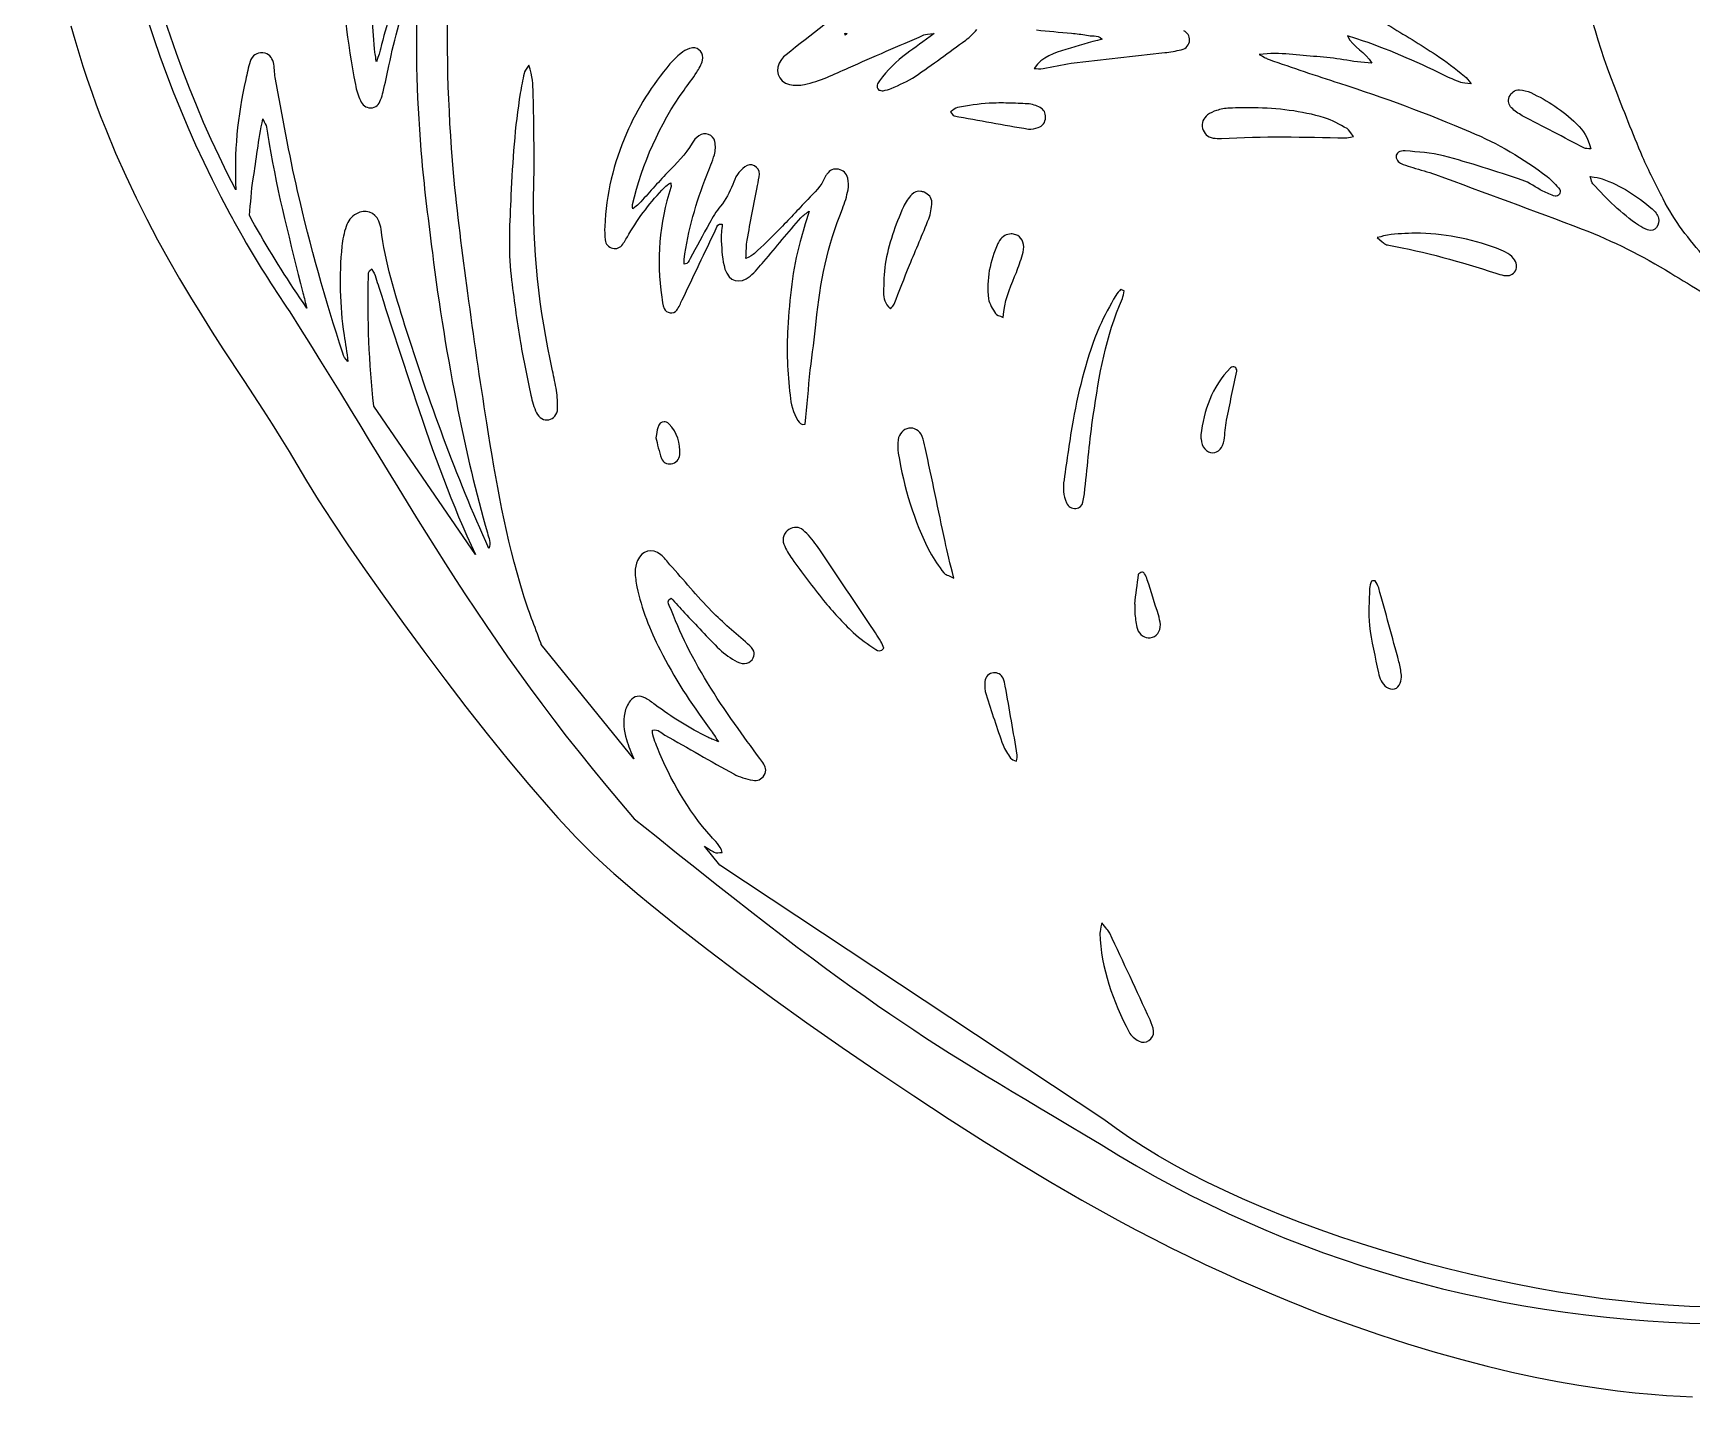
# Model space of a CAD drawing. Extents: x 405 to 699, y 164 to 435.
# Drawn here: x 405.7 to 548.9, y 163.6 to 281.3 of the extents above; entities that cross this region are included whole.
import ezdxf

# ---------------------------------------------------------------- set-up
doc = ezdxf.new("R2010")
doc.units = 0
doc.layers.add('Edge.Cuts', color=7, linetype='CONTINUOUS')
doc.layers.add('F.Silk', color=7, linetype='CONTINUOUS')

msp = doc.modelspace()

# ---------------------------------------------------------------- linework, layer by layer
at = {"layer": 'Edge.Cuts', "color": 7}
msp.add_lwpolyline([(408.99444, 281.919576), (409.332818, 280.731583), (409.682918, 279.564103), (410.04327, 278.417136), (410.416808, 277.289203), (410.799128, 276.181783), (411.19317, 275.093406), (411.596003, 274.024063), (412.006163, 272.975241), (412.854308, 270.928851), (413.728815, 268.955706), (414.62823, 267.052873), (415.545225, 265.215958), (416.47833, 263.442036), (417.420225, 261.732561), (418.367978, 260.081683), (419.317193, 258.487933), (420.26202, 256.949848), (421.198058, 255.463033), (422.120903, 254.027488), (423.90948, 251.295553), (425.591123, 248.736471), (426.38067, 247.514788), (427.129208, 246.328266), (427.833795, 245.175433), (428.48712, 244.053366), (429.316223, 242.645646), (430.34454, 240.999163), (431.550105, 239.146138), (432.90948, 237.118791), (434.402153, 234.950826), (436.006163, 232.674456), (437.698058, 230.320453), (439.458795, 227.925433), (441.263483, 225.518698), (443.091608, 223.132468), (444.922665, 220.801896), (446.73321, 218.559223), (448.501275, 216.435201), (450.204893, 214.463518), (451.026668, 213.545061), (451.823543, 212.676411), (452.594048, 211.863426), (453.333795, 211.107561), (454.098443, 210.361956), (454.937798, 209.576803), (455.850398, 208.753558), (456.830378, 207.896623), (457.876275, 207.007468), (458.98077, 206.089011), (461.35821, 204.172993), (463.930478, 202.173478), (466.666808, 200.108053), (469.536435, 197.998678), (472.508603, 195.868791), (475.551083, 193.735978), (478.63311, 191.623678), (481.723935, 189.553851), (484.792778, 187.544083), (487.807433, 185.619283), (490.73712, 183.798478), (493.551083, 182.103658), (496.218563, 180.555313), (497.788875, 179.673478), (499.34454, 178.822408), (500.884088, 178.002096), (502.407525, 177.209616), (503.91339, 176.447893), (505.40313, 175.715473), (506.876768, 175.009416), (508.331355, 174.331198), (509.769833, 173.680806), (511.189268, 173.056783), (512.591123, 172.457661), (513.973935, 171.884908), (515.337705, 171.335593), (516.682433, 170.811178), (518.00811, 170.311663), (519.31329, 169.834123), (521.865045, 168.946431), (524.33331, 168.145161), (526.716608, 167.427388), (529.013483, 166.785786), (531.221003, 166.217428), (533.337705, 165.717913), (535.359188, 165.284323), (537.283995, 164.910786), (539.11065, 164.592913), (540.837705, 164.326311), (542.459288, 164.108053), (543.97686, 163.932268), (545.38458, 163.796038), (546.683895, 163.693498), (547.868955, 163.621723), (548.939753, 163.576273)], dxfattribs=at)
at = {"layer": 'F.Silk', "color": 7}
for points in [[(475.782705, 281.270136)], [(462.631425, 280.002913)], [(534, 276.370858)], [(489.893557, 275.241471)], [(511.054687, 274.826998)], [(425.56641, 273.880603)], [(540.10254, 268.891348)], [(482.340817, 267.619836)], [(490.138185, 263.944468)], [(525.013185, 264.004603)], [(434.956058, 260.931111)], [(499.601077, 259.165986)], [(509.248575, 252.477516)], [(460.18359, 247.735776)], [(481.303732, 247.173298)], [(471.594727, 238.612753)], [(488.614747, 226.067818)], [(497.947267, 204.495028)]]:
    msp.add_lwpolyline(points, close=True, dxfattribs=at)
for points in [[(448.510305, 278.502898), (448.50879, 278.502898)], [(429.35889, 257.546128), (429.039548, 258.013416)], [(443.900392, 236.266078), (435.137692, 249.089316)], [(501.42051, 234.748378), (501.420412, 234.748483)], [(521.529892, 234.016041), (521.529787, 234.016063)], [(500.765625, 231.981388), (500.765625, 231.979888)], [(449.54562, 228.648853), (449.54412, 228.648853)], [(457.570042, 218.639578), (449.586645, 228.499446)], [(498.143287, 187.526271), (465.005587, 209.456443), (463.665255, 211.111716)]]:
    msp.add_lwpolyline(points, dxfattribs=at)
for points in [[(427.880497, 364.464778), (407.72172, 334.948603), (405.745552, 297.097716), (422.722785, 265.683036)], [(423.228157, 267.754326), (407.306347, 298.425996), (409.476465, 335.030781), (429.039187, 363.673761)], [(435.200385, 279.930103), (434.630512, 285.979836), (434.807317, 292.028863), (435.149085, 298.078056)], [(542.18844, 276.677001), (540.549097, 280.885086), (539.365597, 285.225186), (538.743127, 289.705326)], [(432.370267, 287.793388), (432.414292, 284.102061), (432.843195, 280.455921), (433.545075, 276.834891)], [(437.637885, 285.987238), (436.901655, 283.988376), (436.19223, 281.981488), (435.718935, 279.903741)], [(436.44693, 278.465263), (436.91163, 280.849956), (437.58627, 283.164388), (438.462555, 285.426201)], [(442.022145, 269.225031), (441.522562, 274.879821), (441.365085, 280.543056), (441.601732, 286.206966)], [(438.909307, 284.646906), (438.698955, 279.851233), (438.857182, 275.063338), (439.27845, 270.276786)], [(477.375, 284.333106), (474.989243, 282.927186), (472.908503, 281.096286), (470.720213, 279.415626)], [(522.61962, 281.998798), (524.031442, 281.139688), (525.442387, 280.298338), (526.819327, 279.395766)], [(475.82373, 281.100216), (475.810305, 281.157066), (475.79613, 281.213241), (475.782705, 281.270136)], [(475.782713, 281.270128), (475.845263, 281.260978), (475.908645, 281.251978), (475.971683, 281.242303)], [(475.971683, 281.242303), (475.921958, 281.195278), (475.87344, 281.147233), (475.82373, 281.100216)], [(476.08887, 278.278918), (478.253535, 279.244281), (480.430403, 280.179786), (482.60742, 281.117788)], [(483.496583, 281.256951), (482.52693, 280.544331), (481.82874, 280.027573), (481.127933, 279.516711)], [(481.854533, 277.545043), (483.336113, 278.550111), (484.775505, 279.617331), (486.216833, 280.679803)], [(482.60742, 281.117788), (482.7786, 281.191363), (482.9868, 281.180788), (483.496583, 281.256951)], [(486.216833, 280.679803), (486.564555, 280.936843), (486.869063, 281.258473), (487.163123, 281.577756)], [(492.30762, 281.552848), (493.31805, 281.443378), (494.331803, 281.365536), (495.342773, 281.265741)], [(497.979495, 280.766226), (496.89447, 280.457143), (495.868695, 280.198138), (494.865233, 279.869743)], [(495.342773, 281.265741), (495.775815, 281.223366), (496.214453, 281.188153), (496.63623, 281.089956)], [(496.63623, 281.089956), (497.056388, 280.991758), (497.542695, 281.166006), (497.979495, 280.766226)], [(504.815918, 279.843388), (505.250565, 279.948028), (505.52037, 280.283871), (505.52637, 280.651986)], [(505.52637, 280.651986), (505.53312, 281.028681), (505.34223, 281.320236), (505.028318, 281.479618)], [(519.963862, 280.788838), (519.75351, 280.859113), (519.53376, 280.921168), (519.147945, 281.034928)], [(519.147945, 281.034928), (519.656115, 279.991761), (520.700617, 279.684823), (521.270497, 278.676531)], [(527.459467, 277.649676), (525.021652, 278.851138), (522.541732, 279.929728), (519.963862, 280.788838)], [(425.56605, 279.569758), (425.040165, 279.605158), (424.645605, 279.367738), (424.461555, 278.824153)], [(426.469852, 278.746513), (426.347505, 279.175806), (426.091912, 279.534876), (425.56605, 279.569758)], [(435.35859, 278.799246), (435.270585, 279.395421), (435.218092, 279.658588), (435.200385, 279.930103)], [(435.718935, 279.903741), (435.65721, 279.632211), (435.551235, 279.368586), (435.35859, 278.799246)], [(461.630858, 279.526843), (461.29548, 279.251031), (460.972245, 278.949868), (460.694828, 278.617168)], [(462.38379, 279.947248), (462.116018, 279.850131), (461.84979, 279.707143), (461.630858, 279.526843)], [(462.63135, 280.002898), (462.550238, 279.996148), (462.4677, 279.977698), (462.38379, 279.947248)], [(463.500075, 278.930646), (463.661588, 279.542451), (463.199198, 280.049023), (462.631425, 280.002913)], [(470.720213, 279.415626), (470.568353, 279.299181), (470.425575, 279.160258), (470.30859, 279.008398)], [(481.127933, 279.516711), (480.21999, 278.855616), (479.443178, 278.065281), (478.778318, 277.162708)], [(494.865233, 279.869743), (493.869825, 279.542953), (492.837263, 279.265701), (492.106935, 278.230581)], [(495.312015, 278.674446), (498.001493, 279.000703), (500.696595, 279.282741), (503.387693, 279.592903)], [(503.387693, 279.592903), (503.867415, 279.648178), (504.346388, 279.730701), (504.815918, 279.843388)], [(516.50976, 279.246358), (514.949295, 279.325258), (513.396885, 279.666306), (511.538077, 279.438253)], [(511.538077, 279.438253), (511.993657, 279.201613), (512.187592, 279.070558), (512.397945, 279.000261)], [(521.270497, 278.676531), (519.54369, 278.781711), (518.043915, 279.176068), (516.50976, 279.246358)], [(526.819327, 279.395766), (527.66073, 278.834481), (528.459097, 278.194498), (529.265617, 277.572036)], [(424.461555, 278.824153), (424.303785, 278.315983), (424.20765, 277.790173), (424.093875, 277.272883)], [(426.628057, 277.448661), (426.549157, 277.878493), (426.575557, 278.325276), (426.469852, 278.746513)], [(435.945952, 276.203548), (436.112302, 276.957471), (436.298287, 277.702206), (436.44693, 278.465263)], [(448.105958, 277.805631), (447.977708, 277.240056), (447.874298, 276.668721), (447.779295, 276.096163)], [(448.50879, 278.502898), (448.28019, 278.116011), (448.144058, 277.972521), (448.105958, 277.805631)], [(448.888238, 276.104953), (448.866787, 276.820251), (448.863412, 277.550961), (448.510305, 278.502898)], [(460.694828, 278.617168), (459.166028, 276.786801), (457.881008, 274.799788), (456.936038, 272.603991)], [(461.907788, 276.356916), (462.27537, 276.868296), (462.663675, 277.365516), (463.004955, 277.893538)], [(463.004955, 277.893538), (463.211558, 278.213901), (463.404075, 278.565756), (463.500075, 278.930646)], [(470.30859, 279.008398), (469.666815, 278.174511), (470.0007, 277.082241), (471.01758, 276.831643)], [(472.29639, 276.847768), (473.63469, 277.117138), (474.851445, 277.726753), (476.08887, 278.278918)], [(492.106935, 278.230581), (492.36933, 278.223831), (492.63774, 278.175981), (492.892088, 278.218881)], [(492.892088, 278.218881), (493.7013, 278.355178), (494.499053, 278.576241), (495.312015, 278.674446)], [(512.397945, 279.000261), (514.414515, 278.307501), (516.422782, 277.607031), (518.456535, 276.958266)], [(424.093875, 277.272883), (423.351405, 274.124818), (423.085927, 270.952408), (423.228157, 267.754326)], [(428.56458, 267.628348), (427.81923, 270.881271), (427.259107, 274.169983), (426.628057, 277.448661)], [(433.545075, 276.834891), (433.641172, 276.361063), (433.799002, 275.895808), (433.98306, 275.457936)], [(457.454663, 266.492661), (458.339535, 270.050923), (459.761363, 273.368008), (461.907788, 276.356916)], [(471.01758, 276.831643), (471.42003, 276.732403), (471.88374, 276.764518), (472.29639, 276.847768)], [(478.778318, 277.162708), (478.608818, 276.932503), (478.440525, 276.682476), (478.705118, 276.359976)], [(478.705118, 276.359976), (478.817265, 276.343851), (478.960748, 276.290901), (479.093303, 276.310176)], [(479.093303, 276.310176), (479.330483, 276.345576), (479.576993, 276.390396), (479.790563, 276.491818)], [(479.790563, 276.491818), (480.488693, 276.823438), (481.219718, 277.114678), (481.854533, 277.545043)], [(518.456535, 276.958266), (522.278797, 275.739636), (526.03938, 274.327611), (529.738762, 272.758558)], [(528.924307, 277.028578), (528.433312, 277.212643), (527.932755, 277.421616), (527.459467, 277.649676)], [(529.826655, 276.905533), (529.379122, 276.958108), (529.13466, 276.949708), (528.924307, 277.028578)], [(529.265617, 277.572036), (529.431967, 277.440568), (529.546012, 277.238766), (529.826655, 276.905533)], [(533.11377, 275.765878), (533.272072, 276.142581), (533.578763, 276.405741), (534, 276.370858)], [(534, 276.370896), (534.333233, 276.344571), (534.674835, 276.282928), (534.97266, 276.142378)], [(544.61715, 270.609621), (543.75804, 272.609023), (542.977252, 274.642716), (542.18844, 276.677001)], [(433.98306, 275.457936), (434.141362, 275.080701), (434.438205, 274.826593), (434.876617, 274.826593)], [(434.876617, 274.826593), (435.332197, 274.835593), (435.578512, 275.124853), (435.727687, 275.510676)], [(435.727687, 275.510676), (435.81519, 275.729616), (435.884782, 275.966908), (435.945952, 276.203548)], [(447.779295, 276.096163), (447.292598, 273.179151), (447.111398, 270.232318), (446.9751, 267.283663)], [(448.973198, 270.734833), (448.957073, 272.524963), (448.941923, 274.315888), (448.888238, 276.104953)], [(485.51367, 274.860643), (485.30493, 274.825768), (485.123025, 274.631706), (484.895505, 274.490038)], [(488.230957, 275.223921), (487.32087, 275.181021), (486.414645, 275.012503), (485.51367, 274.860643)], [(489.893558, 275.241471), (489.338633, 275.252571), (488.783932, 275.249946), (488.230957, 275.223921)], [(491.55762, 275.177046), (491.003835, 275.205396), (490.448475, 275.230371), (489.893557, 275.241471)], [(492.645997, 274.850391), (492.308467, 275.015661), (491.926267, 275.158251), (491.55762, 275.177046)], [(493.101562, 274.005171), (493.117162, 274.371133), (492.962595, 274.695306), (492.645997, 274.850391)], [(508.98486, 274.802023), (508.602255, 274.788598), (508.214407, 274.702806), (507.845213, 274.595481)], [(511.054688, 274.826923), (510.366367, 274.837723), (509.67615, 274.826571), (508.98486, 274.802023)], [(517.16748, 273.968601), (515.16606, 274.571046), (513.11964, 274.794688), (511.054687, 274.826998)], [(533.315918, 274.835706), (533.087858, 275.072346), (532.965127, 275.406351), (533.11377, 275.765878)], [(534.237308, 274.151623), (533.904075, 274.335681), (533.57832, 274.563643), (533.315918, 274.835706)], [(534.97266, 276.142378), (536.410762, 275.449611), (537.75135, 274.617591), (538.89111, 273.477831)], [(424.732912, 268.708236), (425.004967, 270.347578), (425.16288, 272.013201), (425.56641, 273.880603)], [(425.56641, 273.880603), (425.741332, 273.494781), (425.84739, 273.345621), (425.882812, 273.170151)], [(484.895505, 274.490038), (485.03664, 274.329058), (485.113912, 274.151053), (485.220705, 274.131148)], [(485.220705, 274.131148), (487.35264, 273.738891), (489.487147, 273.355138), (491.625, 272.998828)], [(492.470212, 273.123336), (492.869452, 273.259641), (493.083862, 273.580176), (493.101562, 274.005171)], [(507.07617, 274.211691), (506.710755, 273.926758), (506.528872, 273.524931), (506.652832, 273.055933)], [(507.845213, 274.595481), (507.573157, 274.516603), (507.29886, 274.385023), (507.07617, 274.211691)], [(519.115725, 273.036958), (518.483062, 273.380391), (517.849507, 273.763618), (517.16748, 273.968601)], [(539.611815, 271.355233), (537.814178, 272.284641), (536.016705, 273.204508), (534.237308, 274.151623)], [(538.89111, 273.477831), (539.619285, 272.750188), (539.830823, 272.389296), (540.164062, 271.284958)], [(425.882812, 273.170151), (425.979412, 272.696863), (426.031522, 272.215011), (426.10986, 271.733143)], [(456.936038, 272.603991), (455.835458, 270.044901), (455.173823, 267.381666), (455.065433, 264.591291)], [(463.180718, 272.415021), (462.95373, 272.243841), (462.72678, 272.027968), (462.59478, 271.782208)], [(464.569388, 271.921371), (464.444355, 272.530423), (463.67601, 272.788506), (463.180718, 272.415021)], [(491.625, 272.998828), (491.893837, 272.953753), (492.202987, 273.032653), (492.470212, 273.123336)], [(506.652832, 273.055933), (506.773035, 272.601966), (507.069833, 272.294473), (507.552247, 272.220973)], [(507.552247, 272.220973), (507.788887, 272.185198), (508.032697, 272.166448), (508.271482, 272.181448)], [(508.271482, 272.181448), (511.846905, 272.404633), (515.423497, 272.315361), (519, 272.226898)], [(519, 272.226898), (519.13791, 272.223898), (519.27789, 272.279998), (519.662107, 272.357271)], [(519.662107, 272.357271), (519.399172, 272.694261), (519.29709, 272.938761), (519.115725, 273.036958)], [(529.738762, 272.758558), (532.11486, 271.758861), (534.333097, 270.470676), (536.37597, 268.901631)], [(426.10986, 271.733143), (426.838043, 267.384463), (427.951035, 263.122573), (429.020505, 258.852771)], [(448.943873, 268.123018), (448.969898, 268.993386), (448.981148, 269.863926), (448.973198, 270.734833)], [(462.59478, 271.782208), (462.056558, 270.781971), (461.229555, 270.034198), (460.464893, 269.226058)], [(463.869188, 269.018053), (464.095635, 269.604568), (464.357475, 270.182976), (464.525438, 270.786118)], [(464.525438, 270.786118), (464.624633, 271.144041), (464.643983, 271.558618), (464.569388, 271.921371)], [(524.137192, 271.110613), (523.65531, 271.154113), (523.347637, 270.916521), (523.347645, 270.653578)], [(523.347645, 270.653578), (523.347645, 270.241468), (523.655212, 270.076071), (523.970197, 269.944596)], [(527.44188, 270.688738), (526.371877, 270.977968), (525.242062, 271.014021), (524.137192, 271.110613)], [(534.237292, 268.594011), (531.984067, 269.338821), (529.721392, 270.074856), (527.44188, 270.688738)], [(540.164062, 271.284958), (539.874293, 271.319833), (539.716455, 271.294483), (539.611815, 271.355233)], [(546.396937, 266.963623), (545.809882, 268.182268), (545.143567, 269.365221), (544.61715, 270.609621)], [(439.27845, 270.276786), (439.50597, 267.628626), (439.85634, 264.989886), (440.18958, 262.341726)], [(443.249685, 258.843681), (442.793565, 262.298361), (442.329082, 265.753168), (442.022145, 269.225031)], [(460.464893, 269.226058), (459.63315, 268.347628), (458.835615, 267.436168), (458.015678, 266.545393)], [(467.165048, 269.741683), (466.608045, 269.376793), (466.322078, 268.811196), (466.107428, 268.218246)], [(467.982428, 269.819323), (467.697488, 269.979268), (467.42262, 269.910711), (467.165048, 269.741683)], [(468.408698, 269.111803), (468.429098, 269.423571), (468.25449, 269.666383), (467.982428, 269.819323)], [(468.244635, 268.115706), (468.307935, 268.446261), (468.3867, 268.777491), (468.408698, 269.111803)], [(474.23292, 269.105938), (474.173895, 269.029738), (474.115613, 268.949316), (474.07911, 268.861311)], [(475.240733, 269.524888), (474.819488, 269.625238), (474.487808, 269.437558), (474.23292, 269.105938)], [(476.033213, 268.761703), (475.954328, 269.179716), (475.64157, 269.428888), (475.240733, 269.524888)], [(523.970197, 269.944596), (524.24226, 269.839416), (524.52339, 269.760133), (524.794905, 269.672136)], [(524.794905, 269.672136), (525.44367, 269.479498), (526.101502, 269.312593), (526.741687, 269.075946)], [(526.741687, 269.075946), (530.958352, 267.514956), (535.183455, 265.972393), (539.392072, 264.367933)], [(424.404787, 265.535391), (424.521217, 266.604531), (424.56564, 267.663958), (424.732912, 268.708236)], [(450.556665, 252.134248), (449.421203, 257.403748), (448.786643, 262.722583), (448.943873, 268.123018)], [(457.15578, 263.924788), (457.99665, 265.409046), (459.061148, 266.724576), (460.220228, 267.966291)], [(460.775423, 267.963366), (459.761768, 264.870351), (459.53595, 261.711823), (459.982943, 258.497541)], [(460.220228, 267.966291), (460.356518, 268.112241), (460.5465, 268.207513), (460.762223, 268.364728)], [(460.762223, 268.364728), (460.772198, 268.150093), (460.803323, 268.047066), (460.775423, 267.963366)], [(461.925338, 261.745101), (462.23496, 264.260188), (462.960705, 266.662881), (463.869188, 269.018053)], [(466.107428, 268.218246), (465.85737, 267.527623), (465.51612, 266.908866), (465.049815, 266.337388)], [(467.35401, 263.409163), (467.632515, 264.981426), (467.946818, 266.547201), (468.244635, 268.115706)], [(474.07911, 268.861311), (473.756603, 268.076796), (473.145623, 267.515631), (472.580573, 266.918931)], [(475.56888, 266.098618), (475.7862, 266.633616), (475.947953, 267.199108), (476.065463, 267.764143)], [(476.065463, 267.764143), (476.131463, 268.082353), (476.094413, 268.436511), (476.033213, 268.761703)], [(482.340817, 267.619836), (482.04984, 267.661236), (481.771605, 267.573561), (481.561523, 267.347376)], [(536.01561, 267.638931), (535.419442, 267.945876), (534.86835, 268.383118), (534.237292, 268.594011)], [(536.37597, 268.901631), (536.796667, 268.585566), (537.13884, 268.163713), (537.489247, 267.769303)], [(537.489247, 267.769303), (537.550972, 267.699028), (537.515122, 267.471321), (537.445297, 267.375261)], [(540.10254, 268.891348), (540.584947, 268.812448), (540.873578, 268.804798), (541.127933, 268.708236)], [(540.320798, 268.277578), (540.2328, 268.374178), (540.225413, 268.531813), (540.10254, 268.891348)], [(544.274415, 264.691641), (542.801422, 265.717641), (541.513147, 266.945173), (540.320798, 268.277578)], [(541.127933, 268.708236), (542.732393, 268.120656), (544.151498, 267.226003), (545.440433, 266.112538)], [(432.456675, 253.644951), (430.983682, 258.256573), (429.643162, 262.902966), (428.56458, 267.628348)], [(446.9751, 267.283663), (446.86812, 264.964431), (446.719733, 262.638186), (446.985375, 260.322726)], [(457.491263, 266.098618), (457.470263, 266.307358), (457.433138, 266.406861), (457.454663, 266.492661)], [(458.015678, 266.545393), (457.87563, 266.393533), (457.699463, 266.274628), (457.491263, 266.098618)], [(465.049815, 266.337388), (464.68491, 265.890388), (464.387528, 265.382811), (464.102055, 264.878406)], [(472.580573, 266.918931), (471.748838, 266.039961), (470.924468, 265.152553), (470.077155, 264.288073)], [(480.839355, 266.289756), (480.139072, 264.697101), (479.549692, 263.058561), (479.269043, 261.337123)], [(481.561523, 267.347376), (481.273365, 267.037213), (481.008915, 266.675578), (480.839355, 266.289756)], [(482.63379, 267.536338), (482.535855, 267.578188), (482.437815, 267.606013), (482.340817, 267.619836)], [(483.285645, 266.660368), (483.304995, 267.075696), (483.015847, 267.373213), (482.63379, 267.536338)], [(483.023438, 265.261438), (483.193005, 265.697698), (483.264743, 266.189218), (483.285645, 266.660368)], [(537.077625, 267.190693), (536.71809, 267.313573), (536.35797, 267.463461), (536.01561, 267.638931)], [(537.445297, 267.375261), (537.366397, 267.270088), (537.17367, 267.164391), (537.077625, 267.190693)], [(550.000447, 261.877686), (548.650342, 263.464978), (547.326345, 265.069933), (546.396937, 266.963623)], [(422.722785, 265.683036), (423.022747, 265.126573), (423.32229, 264.578188), (423.632452, 264.029226)], [(424.853025, 264.722398), (424.700625, 264.992316), (424.553693, 265.264603), (424.404787, 265.535391)], [(433.640265, 265.691826), (433.193265, 265.446058), (432.896422, 265.052046), (432.746707, 264.587331)], [(435.57825, 265.051686), (435.245025, 265.841038), (434.377027, 266.112523), (433.640265, 265.691826)], [(435.762825, 264.358821), (435.72795, 264.595461), (435.665715, 264.832746), (435.57825, 265.051686)], [(464.102055, 264.878406), (463.531095, 263.867436), (462.99426, 262.837468), (462.42921, 261.822741)], [(464.68509, 264.409656), (464.774168, 264.594246), (464.830748, 264.875586), (465.197783, 264.787581)], [(465.197783, 264.787581), (465.165608, 264.304093), (465.079388, 263.819758), (465.114285, 263.343246)], [(468.789578, 261.567853), (469.857968, 262.820293), (470.909228, 264.087381), (471.977078, 265.339828)], [(472.700715, 265.918438), (472.383585, 264.855951), (472.136595, 264.081673), (471.92142, 263.299303)], [(471.977078, 265.339828), (472.11177, 265.498131), (472.305233, 265.606131), (472.700715, 265.918438)], [(473.31009, 256.377913), (473.620778, 259.723663), (474.299258, 262.976631), (475.56888, 266.098618)], [(481.36377, 261.252163), (481.9095, 262.592068), (482.499705, 263.913478), (483.023438, 265.261438)], [(545.440433, 266.112538), (545.6862, 265.902186), (545.91492, 265.605021), (546.002933, 265.298083)], [(546.002933, 265.298083), (546.064133, 265.070031), (545.976308, 264.718881), (545.827148, 264.508528)], [(423.632452, 264.029226), (424.96002, 261.696598), (426.388732, 259.406098), (427.880497, 257.222098)], [(429.039548, 258.013416), (427.56978, 260.165758), (426.1602, 262.423566), (424.853025, 264.722398)], [(432.746707, 264.587331), (432.571777, 264.035166), (432.432157, 263.465316), (432.379035, 262.895436)], [(437.822392, 256.056081), (436.963282, 258.774006), (436.130932, 261.509961), (435.762825, 264.358821)], [(455.065433, 264.591291), (455.050958, 264.206556), (455.049833, 263.813983), (455.103533, 263.434063)], [(455.103533, 263.434063), (455.152883, 263.080978), (455.37627, 262.805796), (455.736345, 262.711896)], [(456.619643, 263.063458), (456.812828, 263.340883), (456.988898, 263.630728), (457.15578, 263.924788)], [(461.75247, 258.251451), (462.730703, 260.303976), (463.701488, 262.359276), (464.68509, 264.409656)], [(467.25147, 261.811018), (467.290695, 262.476418), (467.272995, 262.951971), (467.35401, 263.409163)], [(470.077155, 264.288073), (469.399958, 263.597451), (468.698715, 262.929838), (467.99415, 262.266583)], [(489.137692, 263.380491), (489.083543, 263.301613), (489.038235, 263.214568), (488.998537, 263.127073)], [(490.138185, 263.944453), (489.753682, 263.940703), (489.38319, 263.740686), (489.137692, 263.380491)], [(490.523438, 263.881468), (490.39599, 263.925493), (490.266353, 263.945593), (490.138185, 263.944468)], [(491.197268, 262.590936), (491.286338, 263.217696), (491.016578, 263.711908), (490.523438, 263.881468)], [(522.612307, 263.847868), (522.388005, 263.818318), (522.169553, 263.738436), (521.729002, 263.625208)], [(521.729002, 263.625208), (522.402443, 263.035986), (522.40161, 263.032086), (522.713377, 262.976286)], [(525.013185, 264.004603), (524.219025, 264.004851), (523.419232, 263.953453), (522.612307, 263.847868)], [(532.003418, 262.705288), (529.722292, 263.541996), (527.39565, 264.003853), (525.013185, 264.004603)], [(539.392072, 264.367933), (542.066002, 263.350528), (544.60827, 262.053696), (547.054672, 260.554948)], [(545.04639, 264.306381), (544.783447, 264.411553), (544.511062, 264.525291), (544.274415, 264.691641)], [(545.827148, 264.508528), (545.669377, 264.280476), (545.353327, 264.184033), (545.04639, 264.306381)], [(432.379035, 262.895436), (432.151507, 260.326686), (432.17619, 257.766306), (432.57972, 255.215263)], [(440.18958, 262.341726), (440.759452, 257.783241), (441.49692, 253.242493), (442.400032, 248.727471)], [(455.736345, 262.711896), (456.101235, 262.617456), (456.408218, 262.759221), (456.619643, 263.063458)], [(465.114285, 263.343246), (465.173835, 262.528678), (465.20283, 261.686571), (465.439485, 260.915998)], [(467.99415, 262.266583), (467.834775, 262.117408), (467.615835, 262.030491), (467.25147, 261.811018)], [(471.92142, 263.299303), (471.250118, 260.857731), (471.02073, 258.356623), (470.866733, 255.838851)], [(488.998537, 263.127073), (488.300948, 261.606321), (487.971968, 260.010778), (488.185545, 258.347286)], [(490.98486, 261.753051), (491.077163, 262.025638), (491.156468, 262.306528), (491.197268, 262.590936)], [(522.713377, 262.976286), (525.854692, 262.414453), (528.913912, 261.538993), (531.94629, 260.560753)], [(533.478518, 261.833706), (533.091083, 262.300558), (532.55022, 262.505136), (532.003418, 262.705288)], [(434.67627, 260.255818), (434.68527, 260.466171), (434.587913, 260.738473), (434.956058, 260.931111)], [(434.956057, 260.931111), (435.271582, 260.440116), (435.394687, 259.879146), (435.561037, 259.344688)], [(461.923838, 261.330553), (461.923838, 261.471681), (461.908688, 261.610423), (461.925338, 261.745101)], [(462.42921, 261.822741), (462.321885, 261.630636), (462.300533, 261.330553), (461.923838, 261.330553)], [(465.439485, 260.915998), (465.775395, 259.820241), (466.722488, 259.577563), (467.603055, 260.299303)], [(467.603055, 260.299303), (468.04737, 260.663121), (468.413963, 261.127296), (468.789578, 261.567853)], [(479.269043, 261.337123), (479.13864, 260.533813), (479.135955, 259.705693), (479.126955, 258.887901)], [(480.038085, 257.891811), (480.485078, 259.009558), (480.910328, 260.137093), (481.36377, 261.252163)], [(490.435545, 260.261841), (490.639455, 260.750158), (490.815293, 261.251316), (490.98486, 261.753051)], [(531.94629, 260.560753), (532.174882, 260.486728), (532.40652, 260.409523), (532.642088, 260.370328)], [(532.642088, 260.370328), (533.132017, 260.288758), (533.44686, 260.424553), (533.64111, 260.765833)], [(533.64111, 260.765833), (533.829465, 261.097453), (533.772045, 261.480073), (533.478518, 261.833706)], [(547.054672, 260.554948), (548.00124, 259.975948), (548.965597, 259.405026), (549.895005, 258.808858)], [(435.137692, 249.089316), (434.717602, 252.804028), (434.594123, 256.525956), (434.67627, 260.255818)], [(435.561037, 259.344688), (436.630492, 256.083178), (437.674553, 252.803661), (438.761715, 249.550746)], [(446.985375, 260.322726), (447.205388, 258.401121), (447.48312, 256.484848), (447.795435, 254.576143)], [(489.455565, 256.740351), (489.526965, 258.142513), (489.99177, 259.198281), (490.435545, 260.261841)], [(499.601077, 259.165986), (499.452435, 258.992661), (499.266945, 258.839436), (499.16016, 258.643033)], [(499.873537, 259.023891), (499.782848, 259.071591), (499.691775, 259.118781), (499.601077, 259.165986)], [(429.020505, 258.852771), (429.127935, 258.415663), (429.243533, 257.981158), (429.35889, 257.546128)], [(444.888847, 247.630303), (444.301252, 251.365101), (443.749267, 255.100303), (443.249685, 258.843681)], [(459.982943, 258.497541), (460.028543, 258.166453), (460.07274, 257.824108), (460.19241, 257.516098)], [(461.2764, 257.362288), (461.473335, 257.630061), (461.607585, 257.947731), (461.75247, 258.251451)], [(479.126955, 258.887901), (479.122455, 258.410856), (479.200905, 257.924128), (479.73486, 257.494836)], [(479.73486, 257.494836), (479.8776, 257.677828), (479.990287, 257.772141), (480.038085, 257.891811)], [(488.185545, 258.347286), (488.24292, 257.899753), (488.546805, 257.473371), (488.78613, 257.065551)], [(497.217772, 248.270473), (497.7195, 251.712283), (498.29724, 255.144958), (499.72998, 258.360321)], [(499.16016, 258.643033), (498.678285, 257.752806), (498.162465, 256.874983), (497.762692, 255.947721)], [(499.72998, 258.360321), (499.82016, 258.562618), (499.827337, 258.802273), (499.873537, 259.023891)], [(427.880497, 257.222098), (437.66847, 241.885063), (444.05343, 229.104178), (457.61829, 213.468681)], [(460.19241, 257.516098), (460.35822, 257.090031), (461.009708, 256.999011), (461.2764, 257.362288)], [(472.804718, 252.198718), (472.9539, 253.594423), (473.180228, 254.981113), (473.31009, 256.377913)], [(488.78613, 257.065551), (488.859105, 256.940518), (489.091215, 256.909386), (489.455565, 256.740351)], [(432.57972, 255.215263), (432.69402, 254.460793), (432.799732, 253.698486), (432.904912, 252.935968)], [(445.06458, 236.803641), (442.232902, 243.063178), (439.900672, 249.506773), (437.822392, 256.056081)], [(470.866733, 255.838851), (470.747603, 253.895788), (470.825408, 251.965956), (471.0513, 250.039536)], [(497.762692, 255.947721), (496.647615, 253.362343), (495.98781, 250.636596), (495.483397, 247.877901)], [(432.904912, 252.935968), (432.668265, 253.146313), (432.536092, 253.390603), (432.456675, 253.644951)], [(447.795435, 254.576143), (448.044953, 253.050021), (448.369958, 251.535711), (448.691918, 250.021941)], [(450.899438, 250.426236), (450.818948, 250.999866), (450.678473, 251.566513), (450.556665, 252.134248)], [(472.369658, 247.524396), (472.51722, 249.128316), (472.641585, 250.665613), (472.804718, 252.198718)], [(509.063963, 252.401338), (507.432135, 250.737846), (506.76198, 248.658111), (506.51514, 246.609343)], [(508.72416, 247.863253), (509.000505, 249.281503), (509.314943, 250.691188), (509.597205, 252.108366)], [(509.248537, 252.477508), (509.173987, 252.466633), (509.102062, 252.440233), (509.063963, 252.401338)], [(509.44779, 252.458466), (509.39979, 252.483441), (509.323095, 252.488391), (509.248575, 252.477516)], [(509.597205, 252.108366), (509.618655, 252.216231), (509.53743, 252.411268), (509.44779, 252.458466)], [(438.761715, 249.550746), (440.259292, 245.041438), (441.89166, 240.577048), (443.900392, 236.266078)], [(448.691918, 250.021941), (448.801928, 249.505723), (448.966178, 248.992926), (449.173853, 248.507293)], [(451.000508, 248.839813), (451.012883, 249.368376), (450.972908, 249.902511), (450.899438, 250.426236)], [(471.0513, 250.039536), (471.14145, 249.270036), (471.30498, 248.508591), (471.74124, 247.843738)], [(442.400032, 248.727471), (443.1105, 245.168143), (443.942362, 241.634466), (444.941535, 238.145436)], [(448.028002, 232.876393), (446.546437, 237.698368), (445.678192, 242.659161), (444.888847, 247.630303)], [(449.173853, 248.507293), (449.370248, 248.049036), (449.83803, 247.824381), (450.22707, 247.903776)], [(450.22707, 247.903776), (450.62739, 247.984806), (450.989813, 248.368131), (451.000508, 248.839813)], [(460.18359, 247.735776), (459.94185, 247.732026), (459.72081, 247.546476), (459.634275, 247.220151)], [(460.617187, 247.538023), (460.48116, 247.675063), (460.32864, 247.738078), (460.18359, 247.735776)], [(471.74124, 247.843738), (471.868418, 247.650553), (472.013888, 247.432596), (472.369658, 247.524396)], [(495.483397, 247.877901), (495.17055, 246.168261), (494.953965, 244.442413), (494.695312, 242.723113)], [(496.502932, 241.937961), (496.740112, 244.048978), (496.9119, 246.169656), (497.217772, 248.270473)], [(508.505895, 246.143526), (508.596045, 246.713931), (508.614158, 247.297131), (508.72416, 247.863253)], [(459.634275, 247.220151), (459.573075, 246.988333), (459.544545, 246.747718), (459.473145, 246.360291)], [(459.473145, 246.360291), (459.611055, 245.839243), (459.74274, 245.177571), (459.969727, 244.549746)], [(461.534182, 244.886661), (461.574457, 245.883141), (461.343757, 246.805018), (460.617187, 247.538023)], [(480.379395, 246.178671), (480.33207, 245.799291), (480.32682, 245.401468), (480.38967, 245.025838)], [(481.30371, 247.173298), (480.840082, 247.090123), (480.444892, 246.706161), (480.379395, 246.178671)], [(482.449237, 246.473106), (482.229232, 246.984493), (481.749112, 247.253203), (481.303732, 247.173298)], [(482.72463, 245.501916), (482.65488, 245.830851), (482.581777, 246.166708), (482.449237, 246.473106)], [(506.51514, 246.609343), (506.51514, 246.355536), (506.51289, 246.307543), (506.51664, 246.259243)], [(506.51664, 246.259243), (506.564415, 245.557896), (506.99346, 245.046681), (507.527378, 245.053678)], [(460.803225, 244.104433), (461.181532, 244.154308), (461.517577, 244.468101), (461.534182, 244.886661)], [(480.38967, 245.025838), (480.88818, 242.051953), (481.73565, 239.182708), (483.126, 236.497521)], [(484.428247, 237.411583), (483.852997, 240.106423), (483.29505, 242.805996), (482.72463, 245.501916)], [(507.527378, 245.053678), (508.000673, 245.059678), (508.402868, 245.487246), (508.505895, 246.143526)], [(459.969727, 244.549746), (460.086705, 244.226706), (460.418475, 244.054033), (460.803225, 244.104433)], [(494.695312, 242.723113), (494.592825, 242.041626), (494.633137, 241.371096), (494.90625, 240.730926)], [(496.32861, 240.795381), (496.41774, 241.168858), (496.460032, 241.554816), (496.502932, 241.937961)], [(494.90625, 240.730926), (495.04791, 240.398226), (495.381705, 240.211948), (495.719235, 240.254848)], [(495.719235, 240.254848), (496.043347, 240.296173), (496.25721, 240.497556), (496.32861, 240.795381)], [(444.941535, 238.145436), (445.064415, 237.707031), (445.248645, 237.268341), (445.06458, 236.803641)], [(470.961915, 238.428186), (470.541232, 238.173291), (470.331383, 237.646723), (470.528317, 237.161091)], [(471.594727, 238.612753), (471.38478, 238.618003), (471.16797, 238.552978), (470.961915, 238.428186)], [(472.182127, 238.381311), (472.007737, 238.534266), (471.804675, 238.607856), (471.594727, 238.612753)], [(473.332035, 237.093711), (473.009535, 237.566458), (472.61196, 238.002996), (472.182127, 238.381311)], [(459.91233, 236.254326), (459.177705, 236.863378), (458.264467, 236.639391), (457.889377, 235.757743)], [(460.691625, 235.397391), (460.434592, 235.686096), (460.20639, 236.010163), (459.91233, 236.254326)], [(470.528317, 237.161091), (470.707538, 236.718381), (470.946795, 236.289141), (471.228517, 235.902793)], [(477.944827, 230.236776), (476.412277, 232.525948), (474.88605, 234.819561), (473.332035, 237.093711)], [(483.126, 236.497521), (483.457087, 235.857883), (483.897487, 235.270656), (484.325707, 234.688438)], [(485.175315, 234.247521), (484.867845, 235.542891), (484.628392, 236.473056), (484.428247, 237.411583)], [(457.889377, 235.757743), (457.7601, 235.454556), (457.690702, 235.103773), (457.690162, 234.774831)], [(457.690162, 234.774831), (457.690162, 234.343933), (457.759012, 233.907298), (457.845435, 233.482843)], [(464.279025, 231.395436), (463.031955, 232.680081), (461.882902, 234.059091), (460.691625, 235.397391)], [(471.228517, 235.902793), (472.110705, 234.692203), (472.989615, 233.474713), (473.93994, 232.318318)], [(501.420412, 234.748483), (501.301822, 234.716308), (501.118365, 234.630171), (501.105465, 234.544866)], [(501.646095, 234.606283), (501.60372, 234.677608), (501.48111, 234.764473), (501.42051, 234.748378)], [(457.845435, 233.482843), (458.233395, 231.570373), (458.95251, 229.776441), (459.83469, 228.045343)], [(484.325707, 234.688438), (484.438927, 234.534966), (484.696665, 234.487918), (485.175315, 234.247521)], [(501.105465, 234.544866), (500.97561, 233.692738), (500.874555, 232.836741), (500.765625, 231.981388)], [(501.88047, 234.089196), (501.822495, 234.268956), (501.742095, 234.444223), (501.646095, 234.606283)], [(502.837012, 231.068691), (502.527382, 232.078588), (502.205655, 233.084668), (501.88047, 234.089196)], [(521.05371, 233.336346), (521.031285, 232.277623), (520.936297, 231.205746), (521.05821, 230.162031)], [(521.228025, 233.983813), (521.166825, 233.767551), (521.058712, 233.553666), (521.05371, 233.336346)], [(521.529787, 234.016063), (521.429385, 234.005413), (521.328427, 233.994463), (521.228025, 233.983813)], [(521.846295, 233.411053), (521.786745, 233.625696), (521.63721, 233.814808), (521.529892, 234.016041)], [(523.595317, 227.005296), (523.021687, 229.143148), (522.43872, 231.278578), (521.846295, 233.411053)], [(449.54412, 228.648853), (449.03541, 230.052088), (448.466415, 231.446878), (448.028002, 232.876393)], [(460.63596, 231.871513), (460.561935, 232.049676), (460.421662, 232.315543), (460.80588, 232.508721)], [(462.14475, 228.413016), (461.577562, 229.533456), (461.11998, 230.710296), (460.63596, 231.871513)], [(460.80588, 232.508721), (461.18043, 232.094991), (461.557522, 231.664431), (461.951392, 231.247491)], [(473.93994, 232.318318), (474.736275, 231.349198), (475.593525, 230.421073), (476.49609, 229.551231)], [(500.765625, 231.979888), (500.78175, 231.979138), (500.798325, 231.979138), (500.813925, 231.976888)], [(500.813925, 231.976888), (500.813925, 231.688731), (500.788125, 231.397573), (500.819925, 231.112633)], [(461.951392, 231.247491), (462.948412, 230.191438), (463.928235, 229.115203), (464.96604, 228.101008)], [(467.397682, 228.569758), (466.344322, 229.496488), (465.254047, 230.391448), (464.279025, 231.395436)], [(500.819925, 231.112633), (500.866575, 230.684953), (500.913592, 230.248723), (501.033787, 229.838218)], [(503.008395, 230.226403), (502.99017, 230.509731), (502.920712, 230.796096), (502.837012, 231.068691)], [(476.49609, 229.551231), (477.081532, 228.987261), (477.790905, 228.550888), (478.458982, 228.077601)], [(478.889648, 228.776331), (478.585395, 229.270011), (478.267328, 229.755441), (477.944827, 230.236776)], [(501.033787, 229.838218), (501.17868, 229.345611), (501.69036, 229.036213), (502.136812, 229.092613)], [(502.136812, 229.092613), (502.670205, 229.160188), (503.047597, 229.628083), (503.008395, 230.226403)], [(521.05821, 230.162031), (521.21919, 228.781341), (521.55051, 227.420278), (521.82579, 226.054611)], [(449.586645, 228.499446), (449.573895, 228.549846), (449.56422, 228.602188), (449.54562, 228.648853)], [(459.83469, 228.045343), (461.047957, 225.666021), (462.489892, 223.428651), (464.090062, 221.292411)], [(466.56711, 221.251393), (464.917042, 223.529833), (463.416517, 225.903838), (462.14475, 228.413016)], [(464.96604, 228.101008), (465.408735, 227.669038), (465.953317, 227.320948), (466.501192, 227.025808)], [(467.884005, 227.349538), (468.090067, 227.763801), (467.93643, 228.095938), (467.397682, 228.569758)], [(478.458982, 228.077601), (478.655925, 227.938086), (478.901993, 227.878581), (479.160645, 228.196251)], [(479.160645, 228.196251), (479.083372, 228.364213), (479.008237, 228.583686), (478.889648, 228.776331)], [(466.501192, 227.025808), (467.092005, 226.707613), (467.653267, 226.884838), (467.884005, 227.349538)], [(523.80333, 225.870043), (523.768455, 226.252101), (523.69512, 226.634503), (523.595317, 227.005296)], [(487.864747, 225.322213), (487.849147, 224.943898), (487.855147, 224.539798), (487.967287, 224.184028)], [(488.614747, 226.067818), (488.233755, 226.045843), (487.880842, 225.727881), (487.864747, 225.322213)], [(489.43359, 225.596136), (489.277972, 225.932061), (488.985547, 226.089816), (488.614747, 226.067818)], [(489.62988, 224.910591), (489.588555, 225.144013), (489.53229, 225.382566), (489.43359, 225.596136)], [(490.664062, 218.948676), (490.32654, 220.936806), (489.98136, 222.924598), (489.62988, 224.910591)], [(521.82579, 226.054611), (521.922375, 225.576493), (522.12603, 225.141231), (522.53331, 224.830003)], [(522.53331, 224.830003), (522.959917, 224.503198), (523.53669, 224.652988), (523.705185, 225.165448)], [(523.705185, 225.165448), (523.77816, 225.388138), (523.824225, 225.639298), (523.80333, 225.870043)], [(457.265355, 223.649346), (457.042665, 223.351528), (456.858577, 222.979918), (456.793672, 222.616633)], [(458.571997, 223.891048), (458.105145, 224.147016), (457.581427, 224.072188), (457.265355, 223.649346)], [(459.405495, 223.313893), (459.133965, 223.516198), (458.866597, 223.728996), (458.571997, 223.891048)], [(463.972875, 220.498468), (462.363045, 221.295328), (460.84521, 222.241206), (459.405495, 223.313893)], [(487.967287, 224.184028), (488.430915, 222.721236), (488.920552, 221.267196), (489.439455, 219.823191)], [(456.793672, 222.616633), (456.656835, 221.849818), (456.682387, 221.068078), (456.931372, 220.316826)], [(459.181372, 221.103448), (459.703492, 221.232778), (459.946657, 220.868908), (460.259497, 220.691826)], [(459.6135, 219.603448), (459.421927, 220.082098), (459.184372, 220.560403), (459.181372, 221.103448)], [(460.259497, 220.691826), (462.240127, 219.574063), (464.204865, 218.427868), (466.199437, 217.335868)], [(464.884005, 220.119073), (464.383357, 220.326741), (464.171955, 220.400263), (463.972875, 220.498468)], [(464.090062, 221.292411), (464.309535, 220.999963), (464.500867, 220.687341), (464.884005, 220.119073)], [(468.701392, 218.314386), (467.99253, 219.295303), (467.276512, 220.271016), (466.56711, 221.251393)], [(456.931372, 220.316826), (457.12185, 219.742333), (457.338855, 219.186433), (457.570042, 218.639578)], [(464.24094, 211.926201), (462.23778, 214.208931), (460.736617, 216.793228), (459.6135, 219.603448)], [(489.439455, 219.823191), (489.58326, 219.423951), (489.841147, 219.058986), (490.086915, 218.706981)], [(468.828832, 217.234798), (469.05957, 217.628661), (468.94125, 217.982226), (468.701392, 218.314386)], [(490.086915, 218.706981), (490.172235, 218.584626), (490.378357, 218.547403), (490.58496, 218.443303)], [(490.58496, 218.443303), (490.62516, 218.683168), (490.685565, 218.822038), (490.664062, 218.948676)], [(466.199437, 217.335868), (466.697407, 217.063806), (467.27691, 216.914511), (467.83713, 216.789478)], [(467.83713, 216.789478), (468.228315, 216.702021), (468.60291, 216.849478), (468.828832, 217.234798)], [(457.61829, 213.468681), (478.067602, 196.922098), (482.504797, 194.501428), (497.907352, 185.349538)], [(465.20334, 210.559498), (465.033772, 211.210941), (464.5833, 211.536081), (464.24094, 211.926201)], [(463.665255, 211.111716), (463.944765, 210.924816), (464.229398, 210.745453), (464.517795, 210.574123)], [(464.517795, 210.574123), (464.672347, 210.482323), (464.929132, 210.559498), (465.20334, 210.559498)], [(497.947267, 204.495028), (497.851215, 203.954128), (497.78946, 203.776161), (497.793457, 203.598538)], [(497.793457, 203.598538), (497.87127, 200.528608), (498.935797, 197.741293), (500.31006, 195.055573)], [(498.64014, 203.588286), (498.527445, 203.826538), (498.316987, 204.017443), (497.947267, 204.495028)], [(502.129395, 196.101471), (500.976757, 198.602068), (499.814235, 201.097888), (498.64014, 203.588286)], [(502.41504, 195.137601), (502.38339, 195.465471), (502.268902, 195.799363), (502.129395, 196.101471)], [(500.31006, 195.055573), (500.472105, 194.737903), (500.814802, 194.468293), (501.13623, 194.287993)], [(501.13623, 194.287993), (501.73992, 193.949938), (502.481542, 194.450211), (502.41504, 195.137601)], [(552.28098, 171.282613), (533.343517, 171.283153), (509.046705, 178.971171), (498.143287, 187.526271)], [(497.907352, 185.349538), (513.958125, 175.244091), (533.0601, 169.881328), (552.28089, 169.879326)]]:
    msp.add_open_spline(points, degree=3, dxfattribs=at)

doc.saveas('drawing.dxf')
